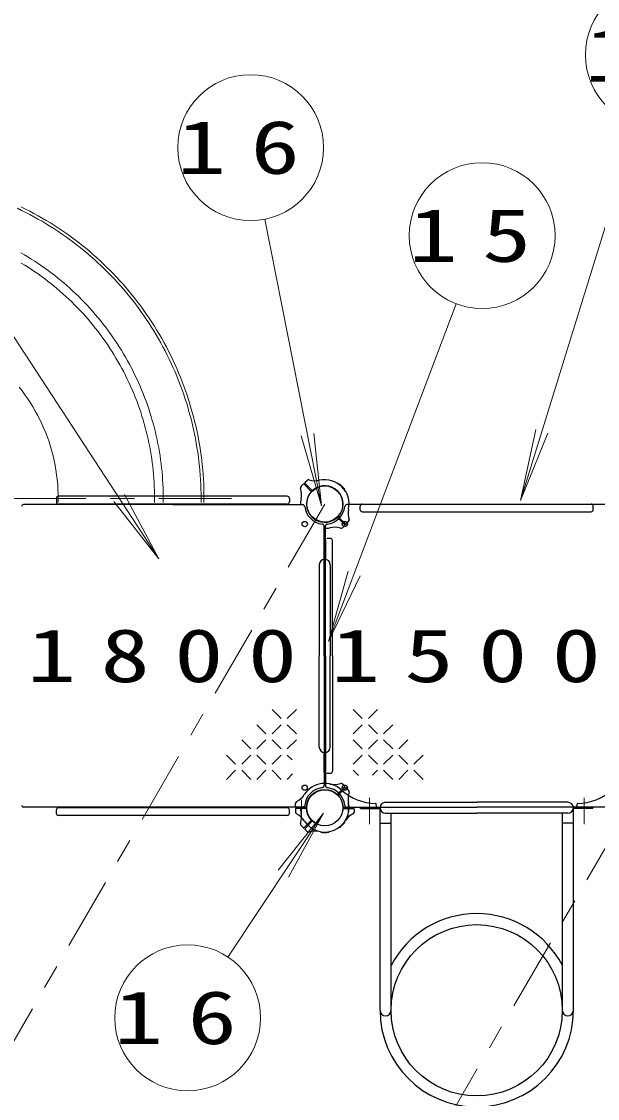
# Model space of a CAD drawing. Units: millimetres on the paper. Extents: x -385 to 0, y -594 to 267.
# Drawn here: x -285.05 to -261.36, y 138.85 to 183.17 of the extents above; entities that cross this region are included whole.
import ezdxf

# ---------------------------------------------------------------- set-up
doc = ezdxf.new("R2010")
doc.units = ezdxf.units.MM
doc.linetypes.add('USER2', pattern=[6, 3, -1, 1, -1])
doc.layers.add('LY_1', color=7, linetype='Continuous', lineweight=25)
doc.styles.add('ＭＳ ゴシック', font='')
doc.styles.get('ＭＳ ゴシック').set_extended_font_data('MS Gothic')

msp = doc.modelspace()

# ---------------------------------------------------------------- linework, layer by layer
at = {"layer": 'LY_1', "lineweight": 13}
for p, q in [((-293.129, 182.049), (-279.399, 161.054)), ((-259.738, 178.932), (-264.526, 163.451)), ((-275.043, 175.036), (-272.709, 163.233)), ((-267.165, 171.553), (-272.428, 157.657)), ((-272.709, 163.233), (-273.032, 166.215)), ((-264.526, 163.451), (-263.892, 166.383)), ((-264.526, 163.451), (-263.393, 166.229)), ((-272.709, 163.233), (-273.545, 166.114)), ((-279.399, 161.054), (-280.816, 163.698)), ((-279.399, 161.054), (-281.253, 163.412)), ((-272.428, 157.657), (-271.614, 160.545)), ((-272.428, 157.657), (-271.125, 160.36)), ((-274.744, 154.855), (-274.369, 154.48)), ((-273.744, 154.855), (-274.119, 154.48)), ((-271.032, 154.48), (-271.407, 154.855)), ((-270.407, 154.855), (-270.782, 154.48)), ((-275.369, 154.23), (-274.994, 153.855)), ((-274.369, 154.23), (-274.744, 153.855)), ((-274.119, 154.23), (-273.744, 153.855)), ((-271.032, 154.23), (-271.407, 153.855)), ((-270.407, 153.855), (-270.782, 154.23)), ((-269.782, 154.23), (-270.157, 153.855)), ((-275.994, 153.605), (-275.619, 153.23)), ((-274.994, 153.605), (-275.369, 153.23)), ((-274.744, 153.605), (-274.369, 153.23)), ((-273.744, 153.605), (-274.119, 153.23)), ((-271.032, 153.23), (-271.407, 153.605)), ((-270.407, 153.605), (-270.782, 153.23)), ((-269.782, 153.23), (-270.157, 153.605)), ((-269.157, 153.605), (-269.532, 153.23)), ((-276.619, 152.98), (-276.244, 152.605)), ((-275.619, 152.98), (-275.994, 152.605)), ((-275.369, 152.98), (-274.994, 152.605)), ((-274.369, 152.98), (-274.744, 152.605)), ((-274.119, 152.98), (-273.92, 152.781)), ((-271.032, 152.98), (-271.407, 152.605)), ((-270.407, 152.605), (-270.782, 152.98)), ((-269.782, 152.98), (-270.157, 152.605)), ((-269.157, 152.605), (-269.532, 152.98)), ((-268.532, 152.98), (-268.907, 152.605)), ((-276.244, 152.355), (-276.619, 151.98)), ((-275.994, 152.355), (-275.619, 151.98)), ((-274.994, 152.355), (-275.369, 151.98)), ((-274.744, 152.355), (-274.369, 151.98)), ((-273.897, 152.203), (-274.119, 151.98)), ((-271.185, 152.133), (-271.407, 152.355)), ((-270.407, 152.355), (-270.607, 152.156)), ((-269.782, 151.98), (-270.157, 152.355)), ((-269.157, 152.355), (-269.532, 151.98)), ((-268.532, 151.98), (-268.907, 152.355)), ((-276.56, 144.667), (-272.628, 150.593)), ((-272.628, 150.593), (-274.498, 148.247)), ((-272.628, 150.593), (-274.062, 147.958))]:
    msp.add_line(p, q, dxfattribs=at)
at = {"layer": 'LY_1'}
for p, q in [((-273.471, 164.123), (-273.561, 164.027)), ((-273.146, 163.846), (-273.423, 164.124)), ((-273.11, 163.882), (-273.388, 164.159)), ((-273.387, 164.207), (-273.291, 164.297)), ((-271.996, 164.127), (-271.995, 164.129)), ((-283.617, 163.545), (-283.617, 163.395)), ((-274.117, 163.628), (-283.534, 163.628)), ((-274.034, 163.545), (-274.034, 163.395)), ((-271.761, 163.891), (-271.759, 163.893)), ((-278.826, 163.287), (-284.967, 163.287)), ((-274.117, 163.312), (-283.534, 163.312)), ((-278.826, 163.287), (-273.486, 163.287)), ((-266.326, 163.287), (-271.666, 163.287)), ((-271.117, 163.078), (-271.117, 163.228)), ((-271.034, 163.312), (-261.617, 163.312)), ((-260.857, 163.287), (-266.326, 163.287)), ((-261.534, 163.078), (-261.534, 163.228)), ((-272.041, 162.742), (-271.763, 162.464)), ((-272.006, 162.777), (-271.728, 162.499)), ((-271.034, 162.995), (-261.617, 162.995)), ((-272.601, 157.062), (-272.601, 162.402)), ((-272.551, 157.062), (-272.551, 162.402)), ((-271.764, 162.416), (-271.853, 162.333)), ((-271.68, 162.5), (-271.597, 162.589)), ((-272.602, 161.845), (-272.602, 161.037)), ((-272.549, 161.845), (-272.602, 161.845)), ((-272.549, 161.845), (-272.549, 161.037)), ((-272.342, 161.895), (-272.492, 161.895)), ((-272.259, 157.062), (-272.259, 161.812)), ((-272.802, 160.812), (-272.802, 157.062)), ((-272.349, 160.812), (-272.349, 157.062)), ((-272.802, 153.312), (-272.802, 157.062)), ((-272.601, 157.062), (-272.601, 151.722)), ((-272.551, 157.062), (-272.551, 151.722)), ((-272.349, 153.312), (-272.349, 157.062)), ((-272.259, 157.062), (-272.259, 152.312)), ((-272.602, 152.278), (-272.602, 153.087)), ((-272.549, 152.278), (-272.549, 153.087)), ((-272.549, 152.278), (-272.602, 152.278)), ((-272.342, 152.228), (-272.492, 152.228)), ((-272.041, 151.382), (-271.763, 151.659)), ((-272.006, 151.346), (-271.728, 151.624)), ((-271.764, 151.707), (-271.853, 151.79)), ((-271.68, 151.623), (-271.597, 151.535)), ((-278.826, 150.837), (-284.967, 150.837)), ((-283.617, 150.578), (-283.617, 150.728)), ((-274.117, 150.812), (-283.534, 150.812)), ((-273.357, 150.837), (-278.826, 150.837)), ((-274.034, 150.578), (-274.034, 150.728)), ((-273.783, 150.871), (-273.779, 150.992)), ((-273.783, 150.752), (-273.778, 150.621)), ((-273.357, 150.787), (-273.75, 150.787)), ((-271.795, 150.837), (-266.326, 150.837)), ((-271.795, 150.787), (-271.402, 150.787)), ((-271.369, 150.752), (-271.373, 150.631)), ((-271.109, 150.785), (-271.109, 150.838)), ((-271.109, 150.838), (-270.301, 150.838)), ((-271.109, 150.785), (-270.301, 150.785)), ((-270.452, 150.872), (-270.456, 150.959)), ((-270.302, 142.478), (-270.302, 150.812)), ((-270.076, 151.038), (-266.326, 151.038)), ((-262.576, 151.038), (-266.326, 151.038)), ((-260.857, 150.837), (-266.326, 150.837)), ((-261.542, 150.838), (-262.351, 150.838)), ((-261.542, 150.785), (-262.351, 150.785)), ((-262.349, 142.478), (-262.349, 150.812)), ((-262.2, 150.872), (-262.195, 150.959)), ((-261.542, 150.785), (-261.542, 150.838)), ((-274.117, 150.495), (-283.534, 150.495)), ((-273.146, 150.277), (-273.423, 149.999)), ((-273.11, 150.242), (-273.388, 149.964)), ((-270.076, 150.585), (-266.326, 150.585)), ((-269.849, 142.478), (-269.849, 150.585)), ((-262.576, 150.585), (-266.326, 150.585)), ((-262.802, 142.478), (-262.802, 150.585)), ((-273.471, 150), (-273.561, 150.096)), ((-273.387, 149.916), (-273.291, 149.827)), ((-272.742, 149.826), (-272.742, 149.823)), ((-272.409, 149.826), (-272.409, 149.823)), ((-271.996, 149.997), (-271.995, 149.995)), ((-271.761, 150.232), (-271.759, 150.231)), ((-270.302, 150.178), (-269.849, 150.178)), ((-262.349, 150.178), (-262.802, 150.178))]:
    msp.add_line(p, q, dxfattribs=at)
at = {"layer": 'LY_1', "linetype": 'USER2', "lineweight": 13}
for p, q in [((-276.407, 163.538), (-306.181, 163.538)), ((-272.576, 163.312), (-287.29, 137.908)), ((-273.534, 150.48), (-273.534, 151.144)), ((-271.617, 150.48), (-271.617, 151.144)), ((-270.742, 151.218), (-270.742, 150.132)), ((-261.909, 151.218), (-261.909, 150.132)), ((-260.288, 150.446), (-274.79, 125.408))]:
    msp.add_line(p, q, dxfattribs=at)
at = {"layer": 'LY_1', "lineweight": 13}
for points in [[(-285.067, 175.539), (-284.891, 175.452), (-284.716, 175.363), (-284.542, 175.271), (-284.37, 175.176), (-284.2, 175.079), (-284.031, 174.98), (-283.863, 174.877), (-283.697, 174.773), (-283.532, 174.666), (-283.369, 174.557), (-283.208, 174.445), (-283.048, 174.331), (-282.89, 174.214), (-282.734, 174.095), (-282.579, 173.974), (-282.426, 173.851), (-282.275, 173.725), (-282.126, 173.598), (-281.979, 173.468), (-281.834, 173.336), (-281.691, 173.201), (-281.549, 173.065), (-281.41, 172.927), (-281.273, 172.786), (-281.138, 172.644), (-281.004, 172.5), (-280.874, 172.353), (-280.745, 172.205), (-280.618, 172.055), (-280.494, 171.903), (-280.372, 171.749), (-280.252, 171.594), (-280.135, 171.436), (-280.02, 171.277), (-279.907, 171.117), (-279.797, 170.954), (-279.689, 170.79), (-279.583, 170.625), (-279.48, 170.457), (-279.38, 170.289), (-279.282, 170.119), (-279.186, 169.947), (-279.093, 169.774), (-279.002, 169.6), (-278.914, 169.425), (-278.829, 169.248), (-278.746, 169.07), (-278.666, 168.891), (-278.589, 168.71), (-278.514, 168.529), (-278.442, 168.346), (-278.372, 168.163), (-278.306, 167.978), (-278.242, 167.792), (-278.18, 167.606), (-278.122, 167.418), (-278.066, 167.23), (-278.013, 167.041), (-277.963, 166.851), (-277.916, 166.661), (-277.871, 166.47), (-277.829, 166.278), (-277.79, 166.085), (-277.754, 165.892), (-277.721, 165.699), (-277.691, 165.505), (-277.663, 165.31), (-277.639, 165.116), (-277.617, 164.921), (-277.598, 164.725), (-277.582, 164.529), (-277.569, 164.334), (-277.558, 164.138), (-277.551, 163.941), (-277.547, 163.745), (-277.545, 163.549), (-277.546, 163.372)], [(-285.222, 175.48), (-285.05, 175.397), (-284.879, 175.311), (-284.709, 175.223), (-284.541, 175.133), (-284.374, 175.04), (-284.208, 174.945), (-284.044, 174.847), (-283.881, 174.747), (-283.72, 174.644), (-283.56, 174.54), (-283.401, 174.433), (-283.245, 174.323), (-283.089, 174.212), (-282.936, 174.098), (-282.784, 173.982), (-282.634, 173.864), (-282.485, 173.743), (-282.338, 173.621), (-282.194, 173.496), (-282.05, 173.37), (-281.909, 173.241), (-281.77, 173.11), (-281.632, 172.977), (-281.496, 172.843), (-281.363, 172.706), (-281.231, 172.568), (-281.101, 172.427), (-280.974, 172.285), (-280.848, 172.14), (-280.725, 171.994), (-280.604, 171.847), (-280.485, 171.697), (-280.368, 171.546), (-280.253, 171.393), (-280.14, 171.239), (-280.03, 171.082), (-279.922, 170.925), (-279.817, 170.765), (-279.713, 170.605), (-279.612, 170.442), (-279.514, 170.279), (-279.417, 170.113), (-279.324, 169.947), (-279.232, 169.779), (-279.143, 169.61), (-279.056, 169.44), (-278.972, 169.268), (-278.891, 169.095), (-278.812, 168.921), (-278.735, 168.746), (-278.661, 168.57), (-278.589, 168.392), (-278.52, 168.214), (-278.454, 168.035), (-278.39, 167.855), (-278.329, 167.674), (-278.271, 167.492), (-278.215, 167.309), (-278.162, 167.125), (-278.111, 166.941), (-278.063, 166.756), (-278.018, 166.57), (-277.975, 166.384), (-277.936, 166.197), (-277.899, 166.009), (-277.864, 165.821), (-277.833, 165.633), (-277.804, 165.444), (-277.777, 165.254), (-277.754, 165.065), (-277.733, 164.875), (-277.715, 164.684), (-277.7, 164.494), (-277.688, 164.303), (-277.678, 164.112), (-277.671, 163.921), (-277.667, 163.73), (-277.665, 163.539), (-277.666, 163.372)], [(-285.076, 173.651), (-284.932, 173.567), (-284.79, 173.481), (-284.648, 173.393), (-284.508, 173.303), (-284.37, 173.212), (-284.232, 173.118), (-284.096, 173.022), (-283.962, 172.924), (-283.829, 172.825), (-283.697, 172.723), (-283.567, 172.62), (-283.438, 172.514), (-283.311, 172.407), (-283.185, 172.298), (-283.061, 172.188), (-282.938, 172.075), (-282.817, 171.961), (-282.698, 171.846), (-282.58, 171.728), (-282.464, 171.609), (-282.35, 171.488), (-282.237, 171.366), (-282.126, 171.242), (-282.017, 171.116), (-281.91, 170.989), (-281.805, 170.86), (-281.701, 170.73), (-281.6, 170.598), (-281.5, 170.465), (-281.402, 170.331), (-281.306, 170.195), (-281.212, 170.058), (-281.12, 169.919), (-281.03, 169.779), (-280.942, 169.638), (-280.856, 169.496), (-280.772, 169.352), (-280.691, 169.207), (-280.611, 169.061), (-280.533, 168.914), (-280.457, 168.766), (-280.384, 168.617), (-280.313, 168.467), (-280.243, 168.316), (-280.176, 168.163), (-280.111, 168.01), (-280.049, 167.856), (-279.988, 167.701), (-279.93, 167.546), (-279.874, 167.389), (-279.82, 167.232), (-279.768, 167.073), (-279.719, 166.915), (-279.672, 166.755), (-279.627, 166.595), (-279.585, 166.434), (-279.545, 166.273), (-279.507, 166.111), (-279.471, 165.948), (-279.438, 165.785), (-279.407, 165.622), (-279.379, 165.458), (-279.353, 165.294), (-279.329, 165.129), (-279.307, 164.964), (-279.288, 164.799), (-279.271, 164.634), (-279.257, 164.468), (-279.245, 164.302), (-279.235, 164.136), (-279.228, 163.97), (-279.223, 163.804), (-279.22, 163.637), (-279.22, 163.471), (-279.221, 163.372)], [(-285.06, 173.227), (-284.92, 173.142), (-284.781, 173.054), (-284.644, 172.965), (-284.508, 172.873), (-284.373, 172.78), (-284.24, 172.685), (-284.108, 172.587), (-283.978, 172.488), (-283.849, 172.387), (-283.721, 172.284), (-283.595, 172.18), (-283.471, 172.073), (-283.348, 171.965), (-283.226, 171.855), (-283.106, 171.743), (-282.988, 171.63), (-282.872, 171.514), (-282.757, 171.398), (-282.644, 171.279), (-282.532, 171.159), (-282.423, 171.037), (-282.315, 170.914), (-282.209, 170.789), (-282.105, 170.662), (-282.002, 170.534), (-281.902, 170.405), (-281.803, 170.274), (-281.707, 170.142), (-281.612, 170.008), (-281.519, 169.873), (-281.428, 169.737), (-281.339, 169.599), (-281.253, 169.46), (-281.168, 169.32), (-281.085, 169.178), (-281.004, 169.036), (-280.926, 168.892), (-280.849, 168.747), (-280.775, 168.601), (-280.702, 168.454), (-280.632, 168.306), (-280.564, 168.157), (-280.498, 168.007), (-280.435, 167.856), (-280.373, 167.704), (-280.314, 167.551), (-280.257, 167.398), (-280.202, 167.244), (-280.149, 167.088), (-280.099, 166.932), (-280.051, 166.776), (-280.005, 166.618), (-279.962, 166.46), (-279.92, 166.302), (-279.881, 166.143), (-279.845, 165.983), (-279.81, 165.823), (-279.779, 165.662), (-279.749, 165.501), (-279.722, 165.339), (-279.697, 165.177), (-279.674, 165.015), (-279.654, 164.852), (-279.636, 164.69), (-279.621, 164.527), (-279.607, 164.363), (-279.597, 164.2), (-279.588, 164.036), (-279.582, 163.872), (-279.579, 163.708), (-279.577, 163.545), (-279.578, 163.372)], [(-285.152, 168.126), (-285.03, 167.97), (-284.912, 167.809), (-284.798, 167.646), (-284.689, 167.48), (-284.585, 167.311), (-284.485, 167.139), (-284.39, 166.964), (-284.299, 166.787), (-284.214, 166.608), (-284.133, 166.426), (-284.057, 166.242), (-283.987, 166.057), (-283.921, 165.869), (-283.86, 165.68), (-283.805, 165.489), (-283.755, 165.296), (-283.71, 165.103), (-283.67, 164.908), (-283.635, 164.712), (-283.606, 164.515), (-283.582, 164.318), (-283.564, 164.12), (-283.551, 163.922), (-283.543, 163.723), (-283.541, 163.524), (-283.543, 163.372)]]:
    msp.add_lwpolyline(points, dxfattribs=at)
for centre in [(-258.851, 181.798), (-275.625, 177.979), (-266.102, 174.358), (-278.218, 142.167)]:
    msp.add_circle(centre, 3, dxfattribs=at)
at = {"layer": 'LY_1'}
for centre, radius in [((-272.576, 163.312), 0.743), ((-273.401, 162.487), 0.108), ((-271.751, 162.487), 0.108), ((-273.401, 151.637), 0.108), ((-271.751, 151.637), 0.108), ((-272.576, 150.812), 0.75), ((-272.576, 150.812), 0.743), ((-266.326, 142.478), 3.523)]:
    msp.add_circle(centre, radius, dxfattribs=at)
for centre, radius, start, end in [((-273.493, 163.978), 0.0833, 137, 197.5412), ((-273.447, 164.101), 0.0333, 45, 137), ((-273.365, 164.183), 0.0333, 133, 225), ((-273.242, 164.229), 0.0833, 72.4588, 133), ((-272.965, 165.103), 0.833, 252.4588, 282.2728), ((-272.576, 163.312), 0.75, 45, 130.7293), ((-272.576, 163.312), 1, 45, 102.2728), ((-271.983, 164.117), 0.0167, 53.6269, 135), ((-272.576, 163.312), 1.017, 45, 53.6269), ((-272.576, 163.312), 1, 347.7272, 45), ((-272.576, 163.312), 1.017, 36.3731, 45), ((-283.534, 163.545), 0.0833, 90, 180), ((-274.117, 163.545), 0.0833, 0, 90), ((-274.367, 163.701), 0.833, 347.7272, 17.5412), ((-272.576, 163.312), 0.75, 139.2707, 225), ((-273.169, 163.823), 0.0333, 319.2707, 45), ((-273.087, 163.905), 0.0333, 225, 310.7293), ((-272.576, 163.312), 0.75, 319.2707, 45), ((-271.771, 163.905), 0.0167, 315, 36.3731), ((-284.967, 163.203), 0.0833, 90, 180), ((-283.534, 163.395), 0.0833, 180, 270), ((-274.117, 163.395), 0.0833, 270, 0), ((-272.576, 163.312), 1, 167.7272, 181.4325), ((-273.486, 163.203), 0.0833, 6.7872, 90), ((-272.576, 163.312), 0.833, 186.7872, 263.2128), ((-272.576, 163.312), 0.833, 276.7872, 353.2128), ((-271.666, 163.203), 0.0833, 90, 173.2128), ((-270.784, 162.922), 0.833, 167.7272, 197.5412), ((-271.034, 163.228), 0.0833, 90, 180), ((-261.617, 163.228), 0.0833, 0, 90), ((-272.576, 163.312), 0.75, 225, 310.7293), ((-272.065, 162.718), 0.0333, 45, 130.7293), ((-271.982, 162.801), 0.0333, 139.2707, 225), ((-271.658, 162.646), 0.0833, 317, 17.5412), ((-271.034, 163.078), 0.0833, 180, 270), ((-261.617, 163.078), 0.0833, 270, 0), ((-272.684, 162.402), 0.0833, 0, 83.2128), ((-272.576, 163.312), 1, 268.5675, 282.2728), ((-272.467, 162.402), 0.0833, 96.7872, 180), ((-272.186, 161.52), 0.833, 72.4588, 102.2728), ((-271.91, 162.394), 0.0833, 252.4588, 313), ((-271.787, 162.441), 0.0333, 313, 45), ((-271.705, 162.523), 0.0333, 225, 317), ((-272.342, 161.812), 0.0833, 0, 90), ((-272.576, 160.812), 0.227, 0, 180), ((-272.576, 153.312), 0.227, 180, 0), ((-272.342, 152.312), 0.0833, 270, 0), ((-272.576, 150.812), 1, 47.7828, 147.2728), ((-272.576, 150.812), 0.833, 96.7872, 173.2128), ((-272.684, 151.722), 0.0833, 276.7872, 0), ((-272.467, 151.722), 0.0833, 180, 263.2128), ((-272.576, 150.812), 0.833, 6.7872, 83.2128), ((-272.186, 152.603), 0.833, 257.7272, 287.5412), ((-271.91, 151.729), 0.0833, 47, 107.5412), ((-271.787, 151.683), 0.0333, 315, 47), ((-271.705, 151.601), 0.0333, 43, 135), ((-274.118, 151.803), 0.833, 297.4588, 327.2728), ((-272.065, 151.405), 0.0333, 229.2707, 315), ((-271.982, 151.323), 0.0333, 135, 220.7293), ((-270.448, 153.157), 2.167, 227.7828, 268.9158), ((-270.784, 151.201), 0.833, 162.4588, 192.2728), ((-271.658, 151.478), 0.0833, 342.4588, 43), ((-262.204, 153.157), 2.167, 271.0842, 312.2172), ((-284.967, 150.92), 0.0833, 180, 270), ((-283.534, 150.728), 0.0833, 90, 180), ((-274.117, 150.728), 0.0833, 0, 90), ((-273.75, 150.87), 0.0333, 178, 270), ((-273.75, 150.753), 0.0333, 90, 182), ((-273.695, 150.99), 0.0833, 117.4588, 178), ((-272.576, 150.812), 1, 178.5675, 192.2728), ((-273.486, 150.92), 0.0833, 270, 353.2128), ((-272.576, 150.812), 1, 212.7272, 12.2728), ((-273.357, 150.87), 0.0333, 270, 355.7293), ((-273.357, 150.753), 0.0333, 4.2707, 90), ((-271.795, 150.87), 0.0333, 184.2707, 270), ((-271.795, 150.753), 0.0333, 90, 175.7293), ((-271.666, 150.92), 0.0833, 186.7872, 270), ((-271.402, 150.753), 0.0333, 358, 90), ((-270.49, 150.957), 0.0333, 3, 88.9159), ((-270.485, 150.87), 0.0333, 270, 3), ((-270.076, 150.812), 0.227, 90, 270), ((-262.576, 150.812), 0.227, 270, 90), ((-262.167, 150.87), 0.0333, 177, 270), ((-262.162, 150.957), 0.0333, 91.0841, 177), ((-283.534, 150.578), 0.0833, 180, 270), ((-274.117, 150.578), 0.0833, 270, 0), ((-273.695, 150.634), 0.0833, 182, 242.5412), ((-274.118, 149.821), 0.833, 32.7272, 62.5412), ((-274.367, 150.422), 0.833, 342.4588, 12.2728), ((-273.169, 150.301), 0.0333, 315, 40.7293), ((-273.087, 150.218), 0.0333, 49.2707, 135), ((-271.033, 149.821), 0.833, 117.4588, 147.2728), ((-271.456, 150.634), 0.0833, 297.4588, 358), ((-273.493, 150.146), 0.0833, 162.4588, 223), ((-273.447, 150.023), 0.0333, 223, 315), ((-273.365, 149.941), 0.0333, 135, 227), ((-273.242, 149.894), 0.0833, 227, 287.5412), ((-272.965, 149.02), 0.833, 77.7272, 107.5412), ((-272.726, 149.823), 0.0167, 180, 261.3731), ((-272.576, 150.812), 1.017, 261.3731, 270), ((-272.576, 150.812), 1.017, 270, 278.6269), ((-272.426, 149.823), 0.0167, 278.6269, 0), ((-271.983, 150.007), 0.0167, 225, 306.3731), ((-272.576, 150.812), 1.017, 306.3731, 315), ((-272.576, 150.812), 1.017, 315, 323.6269), ((-271.771, 150.219), 0.0167, 323.6269, 45), ((-266.326, 142.478), 3.977, 27.625, 152.375), ((-270.076, 142.478), 0.227, 180, 0), ((-266.326, 142.478), 3.977, 180, 0), ((-262.576, 142.478), 0.227, 180, 0)]:
    msp.add_arc(centre, radius, start, end, dxfattribs=at)

# ---------------------------------------------------------------- texts
at = {"layer": 'LY_1', "char_height": 2.199, "style": 'ＭＳ ゴシック'}
for s, insert, attachment_point in [('\\T1.5;\\W1.35;12', (-258.851, 181.798), 5), ('\\T1.5;\\W1.35;16', (-275.625, 177.979), 5), ('\\T1.5;\\W1.35;15', (-266.102, 174.358), 5), ('\\T1.5;\\W1.35;1800', (-284.826, 157.062), 4), ('\\T1.5;\\W1.35;1500', (-272.326, 157.062), 4), ('\\T1.5;\\W1.35;16', (-278.218, 142.167), 5)]:
    msp.add_mtext(s, dxfattribs=dict(at, insert=insert, attachment_point=attachment_point))

doc.saveas('drawing.dxf')
